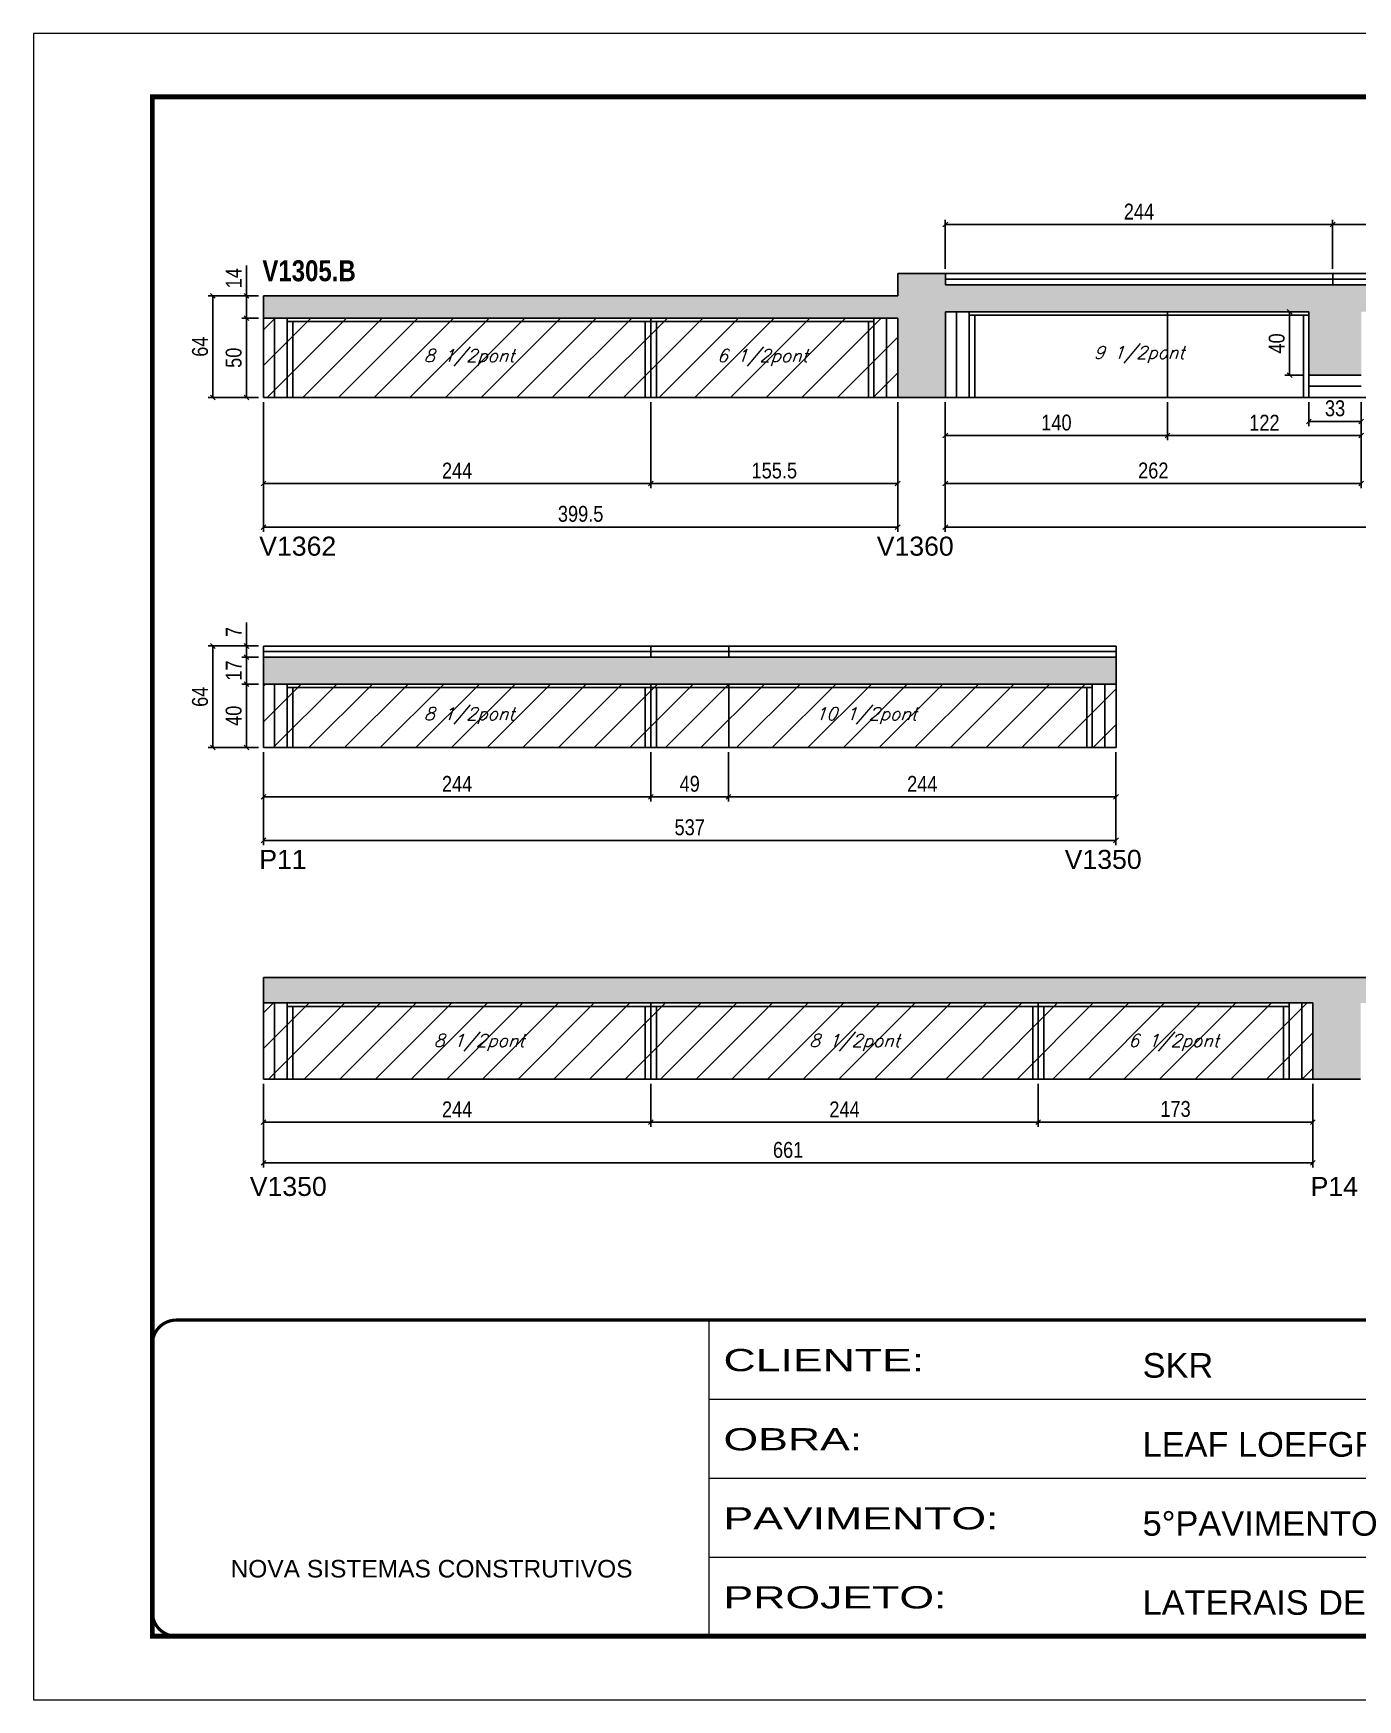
# Model space of a CAD drawing. Extents: x 3309 to 10384, y -2522 to 14608.
# Drawn here: x 3309 to 4144, y 10112 to 11162 of the extents above; entities that cross this region are included whole.
import ezdxf

# ---------------------------------------------------------------- set-up
doc = ezdxf.new("R2010")
doc.units = 0
doc.linetypes.add('CONTINUO', pattern=[0])
doc.linetypes.add('DASHED', pattern=[0.75, 0.5, -0.25])
for name, color, linetype in [('5', 5, 'Continuous'), ('COTA', 241, 'Continuous'), ('NOMENCLATURA', 7, 'Continuous'), ('Painéis', 200, 'Continuous'), ('SARR_2.2x7', 40, 'Continuous'), ('SARR_3.5x7', 81, 'Continuous'), ('texto', 7, 'Continuous')]:
    doc.layers.add(name, color=color, linetype=linetype)
for name, color, linetype, lineweight in [('Folhas', 255, 'Continuous', 9), ('Hachura', 251, 'Continuous', 9), ('SARRAFO DE PRESSAO', 251, 'DASHED', 9)]:
    doc.layers.add(name, color=color, linetype=linetype, lineweight=lineweight)
doc.styles.add('ARIAL', font='arial.ttf')
doc.styles.add('COTA TECNICA', font='techl___.ttf', dxfattribs={"height": 10})
doc.styles.add('Romans', font='romans.shx')
doc.styles.get("Standard").update_dxf_attribs({"font": 'arial.ttf'})
doc.styles.add('TECNICA', font='techb___.ttf', dxfattribs={"height": 10})
doc.styles.add('Tecnologia', font='')
doc.styles.get('Tecnologia').set_extended_font_data('Forgotten Futurist')
doc.dimstyles.new('PAINEL', dxfattribs={"dimtxt": 10, "dimasz": 3, "dimexe": 3, "dimexo": 3, "dimgap": 3, "dimtad": 1, "dimdec": 1, "dimzin": 12, "dimdsep": 46, "dimtxsty": 'COTA TECNICA', "dimblk1": 'OBLIQUE', "dimblk2": 'OBLIQUE', "dimsah": 1, "dimcen": 0.9, "dimclrd": 4, "dimclre": 4, "dimclrt": 240, "dimadec": 1, "dimazin": 3, "dimtfac": 1, "dimtdec": 1, "dimtmove": 0, "dimatfit": 3, "dimfxl": 1, "dimtolj": 1, "dimtzin": 12, "dimarcsym": 0})

# ---------------------------------------------------------------- blocks, each defined once
blk = doc.blocks.new('9999999999')
at = {"color": 30, "linetype": 'CONTINUO'}
for p, q in [((98564.6, 34230.2), (98564.6, 34429.4)), ((98564.6, 34379.6), (99584, 34379.6)), ((98564.6, 34329.8), (99488, 34329.8)), ((98564.6, 34280), (99488, 34280))]:
    blk.add_line(p, q, dxfattribs=at)
at = {"color": 30, "linetype": 'CONTINUO', "const_width": 2}
blk.add_lwpolyline([(99584, 34230.2), (99584, 34414.4, 0.414214), (99569, 34429.4), (98229, 34429.4, 0.414214), (98214, 34414.4), (98214, 34245.2, 0.414214), (98229, 34230.2), (99584, 34230.2)], format="xyb", dxfattribs=at)
at = {"layer": 'Folhas'}
blk.add_lwpolyline([(98139, 34190.2), (99624, 34190.2), (99624, 35240.2), (98139, 35240.2)], close=True, dxfattribs=at)
at = {"layer": 'Folhas', "color": 30, "const_width": 3}
blk.add_lwpolyline([(98214, 34230.2), (99584, 34230.2), (99584, 35200.2), (98214, 35200.2)], close=True, dxfattribs=at)
at = {"color": 7, "linetype": 'Continuous', "ltscale": 5, "style": 'ARIAL'}
for s, height, p in [('SKR', 15.48, (98837.7, 34393.1)), ('LEAF LOEFGREN', 15.483, (98837.7, 34343.3)), ('5°PAVIMENTO', 15.483, (98837.7, 34293.5)), ('NOVA SISTEMAS CONSTRUTIVOS', 11.059, (98263.2, 34267.2)), ('LATERAIS DE VIGAS', 15.483, (98837.7, 34243.7))]:
    blk.add_text(s, height=height, dxfattribs=at).set_placement(p)
at = {"layer": 'Folhas', "color": 7, "style": 'Tecnologia', "width": 1.5}
for s, p in [('CLIENTE:', (98573.7, 34397.2)), ('OBRA:', (98573.7, 34347.3)), ('PAVIMENTO:', (98573.7, 34297.5)), ('PROJETO:', (98573.7, 34247.7))]:
    blk.add_text(s, height=14, dxfattribs=at).set_placement(p)
blk = doc.blocks.new('_Oblique')
at = {"color": 0, "linetype": 'ByBlock', "lineweight": -2}
blk.add_line((-0.5, -0.5), (0.5, 0.5), dxfattribs=at)
blk = doc.blocks.new('*D278')
at = {"layer": 'COTA', "color": 4, "lineweight": -2, "transparency": 16777216}
for p, q in [((3454.3, 10929.7), (3454.3, 10848)), ((3853.8, 10929.7), (3853.8, 10848)), ((3454.3, 10851), (3853.8, 10851))]:
    blk.add_line(p, q, dxfattribs=at)
at = {"layer": 'Defpoints', "color": 0, "transparency": 16777216}
for p in [(3454.3, 10932.7), (3853.8, 10932.7), (3853.8, 10851)]:
    blk.add_point(p, dxfattribs=at)
at = {"layer": 'COTA', "color": 4, "lineweight": -2, "transparency": 16777216, "xscale": 3, "yscale": 3, "zscale": 3, "rotation": 180}
blk.add_blockref('_Oblique', (3454.3, 10851), dxfattribs=at)
at = {"layer": 'COTA', "color": 4, "lineweight": -2, "transparency": 16777216, "xscale": 3, "yscale": 3, "zscale": 3}
blk.add_blockref('_Oblique', (3853.8, 10851), dxfattribs=at)
at = {"layer": 'COTA', "color": 240, "transparency": 16777216, "insert": (3654.1, 10859.3), "char_height": 10, "attachment_point": 5, "style": 'COTA TECNICA'}
blk.add_mtext('\\A1;399.5', dxfattribs=at)
blk = doc.blocks.new('*D279')
at = {"layer": 'COTA', "color": 4, "lineweight": -2, "transparency": 16777216}
for p, q in [((3454.3, 10929.7), (3454.3, 10875.5)), ((3698.3, 10929.7), (3698.3, 10875.5)), ((3454.3, 10878.5), (3698.3, 10878.5))]:
    blk.add_line(p, q, dxfattribs=at)
at = {"layer": 'Defpoints', "color": 0, "transparency": 16777216}
for p in [(3454.3, 10932.7), (3698.3, 10932.7), (3698.3, 10878.5)]:
    blk.add_point(p, dxfattribs=at)
at = {"layer": 'COTA', "color": 4, "lineweight": -2, "transparency": 16777216, "xscale": 3, "yscale": 3, "zscale": 3, "rotation": 180}
blk.add_blockref('_Oblique', (3454.3, 10878.5), dxfattribs=at)
at = {"layer": 'COTA', "color": 4, "lineweight": -2, "transparency": 16777216, "xscale": 3, "yscale": 3, "zscale": 3}
blk.add_blockref('_Oblique', (3698.3, 10878.5), dxfattribs=at)
at = {"layer": 'COTA', "color": 240, "transparency": 16777216, "insert": (3576.3, 10886.6), "char_height": 10, "attachment_point": 5, "style": 'COTA TECNICA'}
blk.add_mtext('\\A1;244', dxfattribs=at)
blk = doc.blocks.new('*D280')
at = {"layer": 'COTA', "color": 4, "lineweight": -2, "transparency": 16777216}
for p, q in [((3698.3, 10929.7), (3698.3, 10875.5)), ((3853.8, 10929.7), (3853.8, 10875.5)), ((3698.3, 10878.5), (3853.8, 10878.5))]:
    blk.add_line(p, q, dxfattribs=at)
at = {"layer": 'Defpoints', "color": 0, "transparency": 16777216}
for p in [(3698.3, 10932.7), (3853.8, 10932.7), (3853.8, 10878.5)]:
    blk.add_point(p, dxfattribs=at)
at = {"layer": 'COTA', "color": 4, "lineweight": -2, "transparency": 16777216, "xscale": 3, "yscale": 3, "zscale": 3, "rotation": 180}
blk.add_blockref('_Oblique', (3698.3, 10878.5), dxfattribs=at)
at = {"layer": 'COTA', "color": 4, "lineweight": -2, "transparency": 16777216, "xscale": 3, "yscale": 3, "zscale": 3}
blk.add_blockref('_Oblique', (3853.8, 10878.5), dxfattribs=at)
at = {"layer": 'COTA', "color": 240, "transparency": 16777216, "insert": (3776.1, 10886.6), "char_height": 10, "attachment_point": 5, "style": 'COTA TECNICA'}
blk.add_mtext('\\A1;155.5', dxfattribs=at)
blk = doc.blocks.new('*D281')
at = {"layer": 'COTA', "color": 4, "lineweight": -2, "transparency": 16777216}
for p, q in [((3443.7, 10996.7), (3443.7, 11015.9)), ((3451.3, 10996.7), (3440.7, 10996.7)), ((3443.7, 10982.7), (3443.7, 10996.7)), ((3451.3, 10982.7), (3440.7, 10982.7))]:
    blk.add_line(p, q, dxfattribs=at)
at = {"layer": 'Defpoints', "color": 0, "transparency": 16777216}
for p in [(3443.7, 10996.7), (3454.3, 10996.7), (3454.3, 10982.7)]:
    blk.add_point(p, dxfattribs=at)
at = {"layer": 'COTA', "color": 4, "lineweight": -2, "transparency": 16777216, "xscale": 3, "yscale": 3, "zscale": 3}
for p, rotation in [((3443.7, 10996.7), 90), ((3443.7, 10982.7), 270)]:
    blk.add_blockref('_Oblique', p, dxfattribs=dict(at, rotation=rotation))
at = {"layer": 'COTA', "color": 240, "transparency": 16777216, "insert": (3435.6, 11007.8), "char_height": 10, "attachment_point": 5, "rotation": 90, "style": 'COTA TECNICA'}
blk.add_mtext('\\A1;14', dxfattribs=at)
blk = doc.blocks.new('*D282')
at = {"layer": 'COTA', "color": 4, "lineweight": -2, "transparency": 16777216}
for p, q in [((3451.3, 10982.7), (3440.7, 10982.7)), ((3443.7, 10982.7), (3443.7, 10932.7)), ((3451.3, 10932.7), (3440.7, 10932.7))]:
    blk.add_line(p, q, dxfattribs=at)
at = {"layer": 'Defpoints', "color": 0, "transparency": 16777216}
for p in [(3454.3, 10982.7), (3443.7, 10932.7), (3454.3, 10932.7)]:
    blk.add_point(p, dxfattribs=at)
at = {"layer": 'COTA', "color": 4, "lineweight": -2, "transparency": 16777216, "xscale": 3, "yscale": 3, "zscale": 3}
for p, rotation in [((3443.7, 10982.7), 90), ((3443.7, 10932.7), 270)]:
    blk.add_blockref('_Oblique', p, dxfattribs=dict(at, rotation=rotation))
at = {"layer": 'COTA', "color": 240, "transparency": 16777216, "insert": (3435.6, 10957.7), "char_height": 10, "attachment_point": 5, "rotation": 90, "style": 'COTA TECNICA'}
blk.add_mtext('\\A1;50', dxfattribs=at)
blk = doc.blocks.new('*D283')
at = {"layer": 'COTA', "color": 4, "lineweight": -2, "transparency": 16777216}
for p, q in [((3451.3, 10996.7), (3419.5, 10996.7)), ((3422.5, 10932.7), (3422.5, 10996.7)), ((3451.3, 10932.7), (3419.5, 10932.7))]:
    blk.add_line(p, q, dxfattribs=at)
at = {"layer": 'Defpoints', "color": 0, "transparency": 16777216}
for p in [(3422.5, 10996.7), (3454.3, 10996.7), (3454.3, 10932.7)]:
    blk.add_point(p, dxfattribs=at)
at = {"layer": 'COTA', "color": 4, "lineweight": -2, "transparency": 16777216, "xscale": 3, "yscale": 3, "zscale": 3}
for p, rotation in [((3422.5, 10996.7), 90), ((3422.5, 10932.7), 270)]:
    blk.add_blockref('_Oblique', p, dxfattribs=dict(at, rotation=rotation))
at = {"layer": 'COTA', "color": 240, "transparency": 16777216, "insert": (3414.4, 10964.7), "char_height": 10, "attachment_point": 5, "rotation": 90, "style": 'COTA TECNICA'}
blk.add_mtext('\\A1;64', dxfattribs=at)
blk = doc.blocks.new('*D284')
at = {"layer": 'COTA', "color": 4, "lineweight": -2, "transparency": 16777216}
for p, q in [((3883.8, 10929.7), (3883.8, 10848)), ((4629.8, 10929.7), (4629.8, 10848)), ((3883.8, 10851), (4629.8, 10851))]:
    blk.add_line(p, q, dxfattribs=at)
at = {"layer": 'Defpoints', "color": 0, "transparency": 16777216}
for p in [(3883.8, 10932.7), (4629.8, 10932.7), (4629.8, 10851)]:
    blk.add_point(p, dxfattribs=at)
at = {"layer": 'COTA', "color": 4, "lineweight": -2, "transparency": 16777216, "xscale": 3, "yscale": 3, "zscale": 3, "rotation": 180}
blk.add_blockref('_Oblique', (3883.8, 10851), dxfattribs=at)
at = {"layer": 'COTA', "color": 4, "lineweight": -2, "transparency": 16777216, "xscale": 3, "yscale": 3, "zscale": 3}
blk.add_blockref('_Oblique', (4629.8, 10851), dxfattribs=at)
at = {"layer": 'COTA', "color": 240, "transparency": 16777216, "insert": (4256.8, 10859.1), "char_height": 10, "attachment_point": 5, "style": 'COTA TECNICA'}
blk.add_mtext('\\A1;746', dxfattribs=at)
blk = doc.blocks.new('*D285')
at = {"layer": 'COTA', "color": 4, "lineweight": -2, "transparency": 16777216}
for p, q in [((4109.8, 10986.7), (4097.7, 10986.7)), ((4100.7, 10986.7), (4100.7, 10946.7)), ((4109.8, 10946.7), (4097.7, 10946.7))]:
    blk.add_line(p, q, dxfattribs=at)
at = {"layer": 'Defpoints', "color": 0, "transparency": 16777216}
for p in [(4112.8, 10986.7), (4100.7, 10946.7), (4112.8, 10946.7)]:
    blk.add_point(p, dxfattribs=at)
at = {"layer": 'COTA', "color": 4, "lineweight": -2, "transparency": 16777216, "xscale": 3, "yscale": 3, "zscale": 3}
for p, rotation in [((4100.7, 10986.7), 90), ((4100.7, 10946.7), 270)]:
    blk.add_blockref('_Oblique', p, dxfattribs=dict(at, rotation=rotation))
at = {"layer": 'COTA', "color": 240, "transparency": 16777216, "insert": (4092.6, 10966.7), "char_height": 10, "attachment_point": 5, "rotation": 90, "style": 'COTA TECNICA'}
blk.add_mtext('\\A1;40', dxfattribs=at)
blk = doc.blocks.new('*D286')
at = {"layer": 'COTA', "color": 4, "lineweight": -2, "transparency": 16777216}
for p, q in [((3883.8, 10929.7), (3883.8, 10875.5)), ((4145.8, 10929.7), (4145.8, 10875.5)), ((3883.8, 10878.5), (4145.8, 10878.5))]:
    blk.add_line(p, q, dxfattribs=at)
at = {"layer": 'Defpoints', "color": 0, "transparency": 16777216}
for p in [(3883.8, 10932.7), (4145.8, 10932.7), (4145.8, 10878.5)]:
    blk.add_point(p, dxfattribs=at)
at = {"layer": 'COTA', "color": 4, "lineweight": -2, "transparency": 16777216, "xscale": 3, "yscale": 3, "zscale": 3, "rotation": 180}
blk.add_blockref('_Oblique', (3883.8, 10878.5), dxfattribs=at)
at = {"layer": 'COTA', "color": 4, "lineweight": -2, "transparency": 16777216, "xscale": 3, "yscale": 3, "zscale": 3}
blk.add_blockref('_Oblique', (4145.8, 10878.5), dxfattribs=at)
at = {"layer": 'COTA', "color": 240, "transparency": 16777216, "insert": (4014.8, 10886.6), "char_height": 10, "attachment_point": 5, "style": 'COTA TECNICA'}
blk.add_mtext('\\A1;262', dxfattribs=at)
blk = doc.blocks.new('*D287')
at = {"layer": 'COTA', "color": 4, "lineweight": -2, "transparency": 16777216}
for p, q in [((3883.8, 10929.7), (3883.8, 10905.7)), ((4023.8, 10929.7), (4023.8, 10905.7)), ((3883.8, 10908.7), (4023.8, 10908.7))]:
    blk.add_line(p, q, dxfattribs=at)
at = {"layer": 'Defpoints', "color": 0, "transparency": 16777216}
for p in [(3883.8, 10932.7), (4023.8, 10932.7), (4023.8, 10908.7)]:
    blk.add_point(p, dxfattribs=at)
at = {"layer": 'COTA', "color": 4, "lineweight": -2, "transparency": 16777216, "xscale": 3, "yscale": 3, "zscale": 3, "rotation": 180}
blk.add_blockref('_Oblique', (3883.8, 10908.7), dxfattribs=at)
at = {"layer": 'COTA', "color": 4, "lineweight": -2, "transparency": 16777216, "xscale": 3, "yscale": 3, "zscale": 3}
blk.add_blockref('_Oblique', (4023.8, 10908.7), dxfattribs=at)
at = {"layer": 'COTA', "color": 240, "transparency": 16777216, "insert": (3953.8, 10916.8), "char_height": 10, "attachment_point": 5, "style": 'COTA TECNICA'}
blk.add_mtext('\\A1;140', dxfattribs=at)
blk = doc.blocks.new('*D288')
at = {"layer": 'COTA', "color": 4, "lineweight": -2, "transparency": 16777216}
for p, q in [((4023.8, 10929.7), (4023.8, 10905.7)), ((4145.8, 10929.7), (4145.8, 10905.7)), ((4023.8, 10908.7), (4145.8, 10908.7))]:
    blk.add_line(p, q, dxfattribs=at)
at = {"layer": 'Defpoints', "color": 0, "transparency": 16777216}
for p in [(4023.8, 10932.7), (4145.8, 10932.7), (4145.8, 10908.7)]:
    blk.add_point(p, dxfattribs=at)
at = {"layer": 'COTA', "color": 4, "lineweight": -2, "transparency": 16777216, "xscale": 3, "yscale": 3, "zscale": 3, "rotation": 180}
blk.add_blockref('_Oblique', (4023.8, 10908.7), dxfattribs=at)
at = {"layer": 'COTA', "color": 4, "lineweight": -2, "transparency": 16777216, "xscale": 3, "yscale": 3, "zscale": 3}
blk.add_blockref('_Oblique', (4145.8, 10908.7), dxfattribs=at)
at = {"layer": 'COTA', "color": 240, "transparency": 16777216, "insert": (4084.8, 10916.8), "char_height": 10, "attachment_point": 5, "style": 'COTA TECNICA'}
blk.add_mtext('\\A1;122', dxfattribs=at)
blk = doc.blocks.new('*D291')
at = {"layer": 'COTA', "color": 4, "lineweight": -2, "transparency": 16777216}
for p, q in [((4112.8, 10929.7), (4112.8, 10914.6)), ((4145.8, 10929.7), (4145.8, 10914.6)), ((4112.8, 10917.6), (4145.8, 10917.6))]:
    blk.add_line(p, q, dxfattribs=at)
at = {"layer": 'Defpoints', "color": 0, "transparency": 16777216}
for p in [(4112.8, 10932.7), (4145.8, 10932.7), (4145.8, 10917.6)]:
    blk.add_point(p, dxfattribs=at)
at = {"layer": 'COTA', "color": 4, "lineweight": -2, "transparency": 16777216, "xscale": 3, "yscale": 3, "zscale": 3, "rotation": 180}
blk.add_blockref('_Oblique', (4112.8, 10917.6), dxfattribs=at)
at = {"layer": 'COTA', "color": 4, "lineweight": -2, "transparency": 16777216, "xscale": 3, "yscale": 3, "zscale": 3}
blk.add_blockref('_Oblique', (4145.8, 10917.6), dxfattribs=at)
at = {"layer": 'COTA', "color": 240, "transparency": 16777216, "insert": (4129.3, 10925.8), "char_height": 10, "attachment_point": 5, "style": 'COTA TECNICA'}
blk.add_mtext('\\A1;33', dxfattribs=at)
blk = doc.blocks.new('*D296')
at = {"layer": 'COTA', "color": 4, "lineweight": -2, "transparency": 16777216}
for p, q in [((3883.8, 11013.7), (3883.8, 11044.7)), ((3883.8, 11041.7), (4127.8, 11041.7)), ((4127.8, 11013.7), (4127.8, 11044.7))]:
    blk.add_line(p, q, dxfattribs=at)
at = {"layer": 'Defpoints', "color": 0, "transparency": 16777216}
for p in [(4127.8, 11041.7), (3883.8, 11010.7), (4127.8, 11010.7)]:
    blk.add_point(p, dxfattribs=at)
at = {"layer": 'COTA', "color": 4, "lineweight": -2, "transparency": 16777216, "xscale": 3, "yscale": 3, "zscale": 3, "rotation": 180}
blk.add_blockref('_Oblique', (3883.8, 11041.7), dxfattribs=at)
at = {"layer": 'COTA', "color": 4, "lineweight": -2, "transparency": 16777216, "xscale": 3, "yscale": 3, "zscale": 3}
blk.add_blockref('_Oblique', (4127.8, 11041.7), dxfattribs=at)
at = {"layer": 'COTA', "color": 240, "transparency": 16777216, "insert": (4005.8, 11049.8), "char_height": 10, "attachment_point": 5, "style": 'COTA TECNICA'}
blk.add_mtext('\\A1;244', dxfattribs=at)
blk = doc.blocks.new('*D297')
at = {"layer": 'COTA', "color": 4, "lineweight": -2, "transparency": 16777216}
for p, q in [((4127.8, 11013.7), (4127.8, 11044.7)), ((4127.8, 11041.7), (4371.8, 11041.7)), ((4371.8, 11013.7), (4371.8, 11044.7))]:
    blk.add_line(p, q, dxfattribs=at)
at = {"layer": 'Defpoints', "color": 0, "transparency": 16777216}
for p in [(4371.8, 11041.7), (4127.8, 11010.7), (4371.8, 11010.7)]:
    blk.add_point(p, dxfattribs=at)
at = {"layer": 'COTA', "color": 4, "lineweight": -2, "transparency": 16777216, "xscale": 3, "yscale": 3, "zscale": 3, "rotation": 180}
blk.add_blockref('_Oblique', (4127.8, 11041.7), dxfattribs=at)
at = {"layer": 'COTA', "color": 4, "lineweight": -2, "transparency": 16777216, "xscale": 3, "yscale": 3, "zscale": 3}
blk.add_blockref('_Oblique', (4371.8, 11041.7), dxfattribs=at)
at = {"layer": 'COTA', "color": 240, "transparency": 16777216, "insert": (4249.8, 11049.8), "char_height": 10, "attachment_point": 5, "style": 'COTA TECNICA'}
blk.add_mtext('\\A1;244', dxfattribs=at)
blk = doc.blocks.new('*D301')
at = {"layer": 'COTA', "color": 4, "lineweight": -2, "transparency": 16777216}
for p, q in [((3454.3, 10709.1), (3454.3, 10650.6)), ((3991.3, 10709.1), (3991.3, 10650.6)), ((3454.3, 10653.6), (3991.3, 10653.6))]:
    blk.add_line(p, q, dxfattribs=at)
at = {"layer": 'Defpoints', "color": 0, "transparency": 16777216}
for p in [(3454.3, 10712.1), (3991.3, 10712.1), (3991.3, 10653.6)]:
    blk.add_point(p, dxfattribs=at)
at = {"layer": 'COTA', "color": 4, "lineweight": -2, "transparency": 16777216, "xscale": 3, "yscale": 3, "zscale": 3, "rotation": 180}
blk.add_blockref('_Oblique', (3454.3, 10653.6), dxfattribs=at)
at = {"layer": 'COTA', "color": 4, "lineweight": -2, "transparency": 16777216, "xscale": 3, "yscale": 3, "zscale": 3}
blk.add_blockref('_Oblique', (3991.3, 10653.6), dxfattribs=at)
at = {"layer": 'COTA', "color": 240, "transparency": 16777216, "insert": (3722.8, 10661.8), "char_height": 10, "attachment_point": 5, "style": 'COTA TECNICA'}
blk.add_mtext('\\A1;537', dxfattribs=at)
blk = doc.blocks.new('*D302')
at = {"layer": 'COTA', "color": 4, "lineweight": -2, "transparency": 16777216}
for p, q in [((3454.3, 10709.1), (3454.3, 10678.1)), ((3698.3, 10709.1), (3698.3, 10678.1)), ((3454.3, 10681.1), (3698.3, 10681.1))]:
    blk.add_line(p, q, dxfattribs=at)
at = {"layer": 'Defpoints', "color": 0, "transparency": 16777216}
for p in [(3454.3, 10712.1), (3698.3, 10712.1), (3698.3, 10681.1)]:
    blk.add_point(p, dxfattribs=at)
at = {"layer": 'COTA', "color": 4, "lineweight": -2, "transparency": 16777216, "xscale": 3, "yscale": 3, "zscale": 3, "rotation": 180}
blk.add_blockref('_Oblique', (3454.3, 10681.1), dxfattribs=at)
at = {"layer": 'COTA', "color": 4, "lineweight": -2, "transparency": 16777216, "xscale": 3, "yscale": 3, "zscale": 3}
blk.add_blockref('_Oblique', (3698.3, 10681.1), dxfattribs=at)
at = {"layer": 'COTA', "color": 240, "transparency": 16777216, "insert": (3576.3, 10689.2), "char_height": 10, "attachment_point": 5, "style": 'COTA TECNICA'}
blk.add_mtext('\\A1;244', dxfattribs=at)
blk = doc.blocks.new('*D303')
at = {"layer": 'COTA', "color": 4, "lineweight": -2, "transparency": 16777216}
for p, q in [((3698.3, 10709.1), (3698.3, 10678.1)), ((3747.3, 10709.1), (3747.3, 10678.1)), ((3698.3, 10681.1), (3747.3, 10681.1))]:
    blk.add_line(p, q, dxfattribs=at)
at = {"layer": 'Defpoints', "color": 0, "transparency": 16777216}
for p in [(3698.3, 10712.1), (3747.3, 10712.1), (3747.3, 10681.1)]:
    blk.add_point(p, dxfattribs=at)
at = {"layer": 'COTA', "color": 4, "lineweight": -2, "transparency": 16777216, "xscale": 3, "yscale": 3, "zscale": 3, "rotation": 180}
blk.add_blockref('_Oblique', (3698.3, 10681.1), dxfattribs=at)
at = {"layer": 'COTA', "color": 4, "lineweight": -2, "transparency": 16777216, "xscale": 3, "yscale": 3, "zscale": 3}
blk.add_blockref('_Oblique', (3747.3, 10681.1), dxfattribs=at)
at = {"layer": 'COTA', "color": 240, "transparency": 16777216, "insert": (3722.8, 10689.2), "char_height": 10, "attachment_point": 5, "style": 'COTA TECNICA'}
blk.add_mtext('\\A1;49', dxfattribs=at)
blk = doc.blocks.new('*D304')
at = {"layer": 'COTA', "color": 4, "lineweight": -2, "transparency": 16777216}
for p, q in [((3451.3, 10769.1), (3440.7, 10769.1)), ((3443.7, 10752.1), (3443.7, 10769.1)), ((3451.3, 10752.1), (3440.7, 10752.1))]:
    blk.add_line(p, q, dxfattribs=at)
at = {"layer": 'Defpoints', "color": 0, "transparency": 16777216}
for p in [(3443.7, 10769.1), (3454.3, 10769.1), (3454.3, 10752.1)]:
    blk.add_point(p, dxfattribs=at)
at = {"layer": 'COTA', "color": 4, "lineweight": -2, "transparency": 16777216, "xscale": 3, "yscale": 3, "zscale": 3}
for p, rotation in [((3443.7, 10769.1), 90), ((3443.7, 10752.1), 270)]:
    blk.add_blockref('_Oblique', p, dxfattribs=dict(at, rotation=rotation))
at = {"layer": 'COTA', "color": 240, "transparency": 16777216, "insert": (3435.6, 10760.6), "char_height": 10, "attachment_point": 5, "rotation": 90, "style": 'COTA TECNICA'}
blk.add_mtext('\\A1;17', dxfattribs=at)
blk = doc.blocks.new('*D305')
at = {"layer": 'COTA', "color": 4, "lineweight": -2, "transparency": 16777216}
for p, q in [((3451.3, 10752.1), (3440.7, 10752.1)), ((3443.7, 10752.1), (3443.7, 10712.1)), ((3451.3, 10712.1), (3440.7, 10712.1))]:
    blk.add_line(p, q, dxfattribs=at)
at = {"layer": 'Defpoints', "color": 0, "transparency": 16777216}
for p in [(3454.3, 10752.1), (3443.7, 10712.1), (3454.3, 10712.1)]:
    blk.add_point(p, dxfattribs=at)
at = {"layer": 'COTA', "color": 4, "lineweight": -2, "transparency": 16777216, "xscale": 3, "yscale": 3, "zscale": 3}
for p, rotation in [((3443.7, 10752.1), 90), ((3443.7, 10712.1), 270)]:
    blk.add_blockref('_Oblique', p, dxfattribs=dict(at, rotation=rotation))
at = {"layer": 'COTA', "color": 240, "transparency": 16777216, "insert": (3435.6, 10732.1), "char_height": 10, "attachment_point": 5, "rotation": 90, "style": 'COTA TECNICA'}
blk.add_mtext('\\A1;40', dxfattribs=at)
blk = doc.blocks.new('*D306')
at = {"layer": 'COTA', "color": 4, "lineweight": -2, "transparency": 16777216}
for p, q in [((3451.3, 10776.1), (3419.5, 10776.1)), ((3422.5, 10712.1), (3422.5, 10776.1)), ((3451.3, 10712.1), (3419.5, 10712.1))]:
    blk.add_line(p, q, dxfattribs=at)
at = {"layer": 'Defpoints', "color": 0, "transparency": 16777216}
for p in [(3422.5, 10776.1), (3454.3, 10776.1), (3454.3, 10712.1)]:
    blk.add_point(p, dxfattribs=at)
at = {"layer": 'COTA', "color": 4, "lineweight": -2, "transparency": 16777216, "xscale": 3, "yscale": 3, "zscale": 3}
for p, rotation in [((3422.5, 10776.1), 90), ((3422.5, 10712.1), 270)]:
    blk.add_blockref('_Oblique', p, dxfattribs=dict(at, rotation=rotation))
at = {"layer": 'COTA', "color": 240, "transparency": 16777216, "insert": (3414.4, 10744.1), "char_height": 10, "attachment_point": 5, "rotation": 90, "style": 'COTA TECNICA'}
blk.add_mtext('\\A1;64', dxfattribs=at)
blk = doc.blocks.new('*D307')
at = {"layer": 'COTA', "color": 4, "lineweight": -2, "transparency": 16777216}
for p, q in [((3443.7, 10776.1), (3443.7, 10790.8)), ((3451.3, 10776.1), (3440.7, 10776.1)), ((3443.7, 10769.1), (3443.7, 10776.1)), ((3451.3, 10769.1), (3440.7, 10769.1))]:
    blk.add_line(p, q, dxfattribs=at)
at = {"layer": 'Defpoints', "color": 0, "transparency": 16777216}
for p in [(3443.7, 10776.1), (3454.3, 10776.1), (3454.3, 10769.1)]:
    blk.add_point(p, dxfattribs=at)
at = {"layer": 'COTA', "color": 4, "lineweight": -2, "transparency": 16777216, "xscale": 3, "yscale": 3, "zscale": 3}
for p, rotation in [((3443.7, 10776.1), 90), ((3443.7, 10769.1), 270)]:
    blk.add_blockref('_Oblique', p, dxfattribs=dict(at, rotation=rotation))
at = {"layer": 'COTA', "color": 240, "transparency": 16777216, "insert": (3435.6, 10784.9), "char_height": 10, "attachment_point": 5, "rotation": 90, "style": 'COTA TECNICA'}
blk.add_mtext('\\A1;7', dxfattribs=at)
blk = doc.blocks.new('*D308')
at = {"layer": 'COTA', "color": 4, "lineweight": -2, "transparency": 16777216}
for p, q in [((3747.3, 10709.1), (3747.3, 10678.1)), ((3991.3, 10709.1), (3991.3, 10678.1)), ((3747.3, 10681.1), (3991.3, 10681.1))]:
    blk.add_line(p, q, dxfattribs=at)
at = {"layer": 'Defpoints', "color": 0, "transparency": 16777216}
for p in [(3747.3, 10712.1), (3991.3, 10712.1), (3991.3, 10681.1)]:
    blk.add_point(p, dxfattribs=at)
at = {"layer": 'COTA', "color": 4, "lineweight": -2, "transparency": 16777216, "xscale": 3, "yscale": 3, "zscale": 3, "rotation": 180}
blk.add_blockref('_Oblique', (3747.3, 10681.1), dxfattribs=at)
at = {"layer": 'COTA', "color": 4, "lineweight": -2, "transparency": 16777216, "xscale": 3, "yscale": 3, "zscale": 3}
blk.add_blockref('_Oblique', (3991.3, 10681.1), dxfattribs=at)
at = {"layer": 'COTA', "color": 240, "transparency": 16777216, "insert": (3869.3, 10689.2), "char_height": 10, "attachment_point": 5, "style": 'COTA TECNICA'}
blk.add_mtext('\\A1;244', dxfattribs=at)
blk = doc.blocks.new('*D312')
at = {"layer": 'COTA', "color": 4, "linetype": 'ByBlock', "lineweight": -2, "transparency": 16777216}
for p, q in [((3454.3, 10500.2), (3454.3, 10473.1)), ((3698.3, 10500.2), (3698.3, 10473.1)), ((3698.3, 10476.1), (3454.3, 10476.1))]:
    blk.add_line(p, q, dxfattribs=at)
at = {"layer": 'Defpoints', "color": 0, "linetype": 'ByBlock', "transparency": 16777216}
for p in [(3454.3, 10503.2), (3698.3, 10503.2), (3454.3, 10476.1)]:
    blk.add_point(p, dxfattribs=at)
at = {"layer": 'COTA', "color": 4, "linetype": 'ByBlock', "lineweight": -2, "transparency": 16777216, "xscale": 3, "yscale": 3, "zscale": 3, "rotation": 180}
blk.add_blockref('_Oblique', (3454.3, 10476.1), dxfattribs=at)
at = {"layer": 'COTA', "color": 4, "linetype": 'ByBlock', "lineweight": -2, "transparency": 16777216, "xscale": 3, "yscale": 3, "zscale": 3}
blk.add_blockref('_Oblique', (3698.3, 10476.1), dxfattribs=at)
at = {"layer": 'COTA', "color": 240, "linetype": 'ByBlock', "transparency": 16777216, "insert": (3576.3, 10484.1), "char_height": 10, "attachment_point": 5, "style": 'COTA TECNICA'}
blk.add_mtext('\\A1;244', dxfattribs=at)
blk = doc.blocks.new('*D313')
at = {"layer": 'COTA', "color": 4, "lineweight": -2, "transparency": 16777216}
for p, q in [((3698.3, 10500.2), (3698.3, 10473.1)), ((3942.3, 10500.2), (3942.3, 10473.1)), ((3698.3, 10476.1), (3942.3, 10476.1))]:
    blk.add_line(p, q, dxfattribs=at)
at = {"layer": 'Defpoints', "color": 0, "transparency": 16777216}
for p in [(3698.3, 10503.2, 0), (3942.3, 10503.2, 0), (3942.3, 10476.1)]:
    blk.add_point(p, dxfattribs=at)
at = {"layer": 'COTA', "color": 4, "lineweight": -2, "transparency": 16777216, "xscale": 3, "yscale": 3, "zscale": 3, "rotation": 180}
blk.add_blockref('_Oblique', (3698.3, 10476.1), dxfattribs=at)
at = {"layer": 'COTA', "color": 4, "lineweight": -2, "transparency": 16777216, "xscale": 3, "yscale": 3, "zscale": 3}
blk.add_blockref('_Oblique', (3942.3, 10476.1), dxfattribs=at)
at = {"layer": 'COTA', "color": 240, "transparency": 16777216, "insert": (3820.3, 10484.1), "char_height": 10, "attachment_point": 5, "style": 'COTA TECNICA'}
blk.add_mtext('\\A1;244', dxfattribs=at)
blk = doc.blocks.new('*D314')
at = {"layer": 'COTA', "color": 4, "lineweight": -2, "transparency": 16777216}
for p, q in [((3942.3, 10500.2), (3942.3, 10473.1)), ((4115.3, 10500.2), (4115.3, 10473.1)), ((3942.3, 10476.1), (4115.3, 10476.1))]:
    blk.add_line(p, q, dxfattribs=at)
at = {"layer": 'Defpoints', "color": 0, "transparency": 16777216}
for p in [(3942.3, 10503.2, 0), (4115.3, 10503.2, 0), (4115.3, 10476.1)]:
    blk.add_point(p, dxfattribs=at)
at = {"layer": 'COTA', "color": 4, "lineweight": -2, "transparency": 16777216, "xscale": 3, "yscale": 3, "zscale": 3, "rotation": 180}
blk.add_blockref('_Oblique', (3942.3, 10476.1), dxfattribs=at)
at = {"layer": 'COTA', "color": 4, "lineweight": -2, "transparency": 16777216, "xscale": 3, "yscale": 3, "zscale": 3}
blk.add_blockref('_Oblique', (4115.3, 10476.1), dxfattribs=at)
at = {"layer": 'COTA', "color": 240, "transparency": 16777216, "insert": (4028.8, 10484.3), "char_height": 10, "attachment_point": 5, "style": 'COTA TECNICA'}
blk.add_mtext('\\A1;173', dxfattribs=at)
blk = doc.blocks.new('*D318')
at = {"layer": 'COTA', "color": 4, "lineweight": -2, "transparency": 16777216}
for p, q in [((3454.3, 10500.2), (3454.3, 10447.4)), ((4115.3, 10500.2), (4115.3, 10447.4)), ((4115.3, 10450.4), (3454.3, 10450.4))]:
    blk.add_line(p, q, dxfattribs=at)
at = {"layer": 'Defpoints', "color": 0, "transparency": 16777216}
for p in [(3454.3, 10503.2, 0), (4115.3, 10503.2, 0), (3454.3, 10450.4)]:
    blk.add_point(p, dxfattribs=at)
at = {"layer": 'COTA', "color": 4, "lineweight": -2, "transparency": 16777216, "xscale": 3, "yscale": 3, "zscale": 3, "rotation": 180}
blk.add_blockref('_Oblique', (3454.3, 10450.4), dxfattribs=at)
at = {"layer": 'COTA', "color": 4, "lineweight": -2, "transparency": 16777216, "xscale": 3, "yscale": 3, "zscale": 3}
blk.add_blockref('_Oblique', (4115.3, 10450.4), dxfattribs=at)
at = {"layer": 'COTA', "color": 240, "transparency": 16777216, "insert": (3784.8, 10458.5), "char_height": 10, "attachment_point": 5, "style": 'COTA TECNICA'}
blk.add_mtext('\\A1;661', dxfattribs=at)

msp = doc.modelspace()

# ---------------------------------------------------------------- hatches: boundary and pattern name
at = {"layer": 'COTA'}
h = msp.add_hatch(dxfattribs=at)
h.set_pattern_fill('AR-CONC', color=256, scale=0.03)
h.paths.add_polyline_path([(3853.85, 10932.73), (3883.85, 10932.73), (3883.85, 10986.73), (4112.85, 10986.73), (4112.85, 10946.73), (4145.85, 10946.73), (4145.85, 10986.73), (4629.85, 10986.73), (4629.85, 11003.73), (3883.85, 11003.73), (3883.85, 11010.73), (3853.85, 11010.73), (3853.85, 10996.73), (3454.35, 10996.73), (3454.35, 10982.73), (3853.85, 10982.73)])
h = msp.add_hatch(dxfattribs=at)
h.set_pattern_fill('AR-CONC', color=256, scale=0.03)
h.paths.add_polyline_path([(3991.35, 10769.07), (3454.35, 10769.07), (3454.35, 10752.07), (3991.35, 10752.07)])
h = msp.add_hatch(dxfattribs=at)
h.set_pattern_fill('AR-CONC', color=256, scale=0.03)
h.set_pattern_definition([(50, (-3194.4525, -1305.7956), (5.46554, -0.4781726), [0.5715, -6.2865]), (355, (-3194.4525, -1305.7956), (-1.0573026, 5.7317054), [0.4572, -5.0292175]), (100.451445, (-3193.997, -1305.8354), (4.4082374, 5.2535326), [0.4857003, -5.3427073]), (46.1842, (-3194.4525, -1304.2716), (8.1323712, -1.2612698), [0.85725, -9.42975]), (96.63556, (-3193.775, -1304.377), (7.122124, 7.4227837), [0.7285507, -8.0140682]), (351.18415, (-3194.4525, -1304.2716), (7.122124, 7.4227837), [0.685799, -7.543792]), (21, (-3193.6905, -1304.6526), (4.5484317, -3.067956), [0.5715, -6.2865]), (326, (-3193.6905, -1304.6526), (1.8540609, 5.525639), [0.4572, -5.0292]), (71.451445, (-3193.3115, -1304.908), (6.4024926, 2.457683), [0.4857003, -5.3426981]), (37.5, (-3194.4525, -1305.7956), (0.0926581, 2.53665117), [0, -4.96824, 0, -5.1054, 0, -5.04825]), (7.5, (-3194.4525, -1305.7956), (2.0045899, 3.00541724), [0, -2.91084, 0, -4.85394, 0, -1.92405]), (327.5, (-3196.1518, -1305.7956), (4.06771786, -0.17186232), [0, -1.905, 0, -5.9436, 0, -7.8867]), (317.5, (-3196.9138, -1305.7956), (4.4438754, 0.7627947), [0, -2.4765, 0, -3.94716, 0, -5.6007])])
h.paths.add_polyline_path([(4115.35, 10503.18), (4145.35, 10503.18), (4145.35, 10551.18), (4537.35, 10551.18), (4537.35, 10567.18), (3454.35, 10567.18), (3454.35, 10551.18), (4115.35, 10551.18)])
at = {"layer": 'Hachura'}
h = msp.add_hatch(dxfattribs=at)
h.set_pattern_fill('ANSI31', color=256, scale=5)
h.paths.add_polyline_path([(3698.35, 10982.73), (3454.35, 10982.73), (3454.35, 10932.73), (3698.35, 10932.73)])
h.paths.add_polyline_path([(3853.85, 10982.73), (3698.35, 10982.73), (3698.35, 10932.73), (3853.85, 10932.73)])
h.paths.add_polyline_path([(3991.35, 10752.07), (3747.35, 10752.07), (3747.35, 10712.07), (3991.35, 10712.07)])
h.paths.add_polyline_path([(3747.35, 10752.07), (3698.35, 10752.07), (3698.35, 10712.07), (3747.35, 10712.07)])
h.paths.add_polyline_path([(3698.35, 10752.07), (3454.35, 10752.07), (3454.35, 10712.07), (3698.35, 10712.07)])
h = msp.add_hatch(dxfattribs=at)
h.set_pattern_fill('ANSI31', color=256, scale=5)
h.set_pattern_definition([(45, (-1578.822, -1335.732), (-11.22532, 11.22532), [])])
h.paths.add_polyline_path([(3698.35, 10503.18), (3698.35, 10551.18), (3454.35, 10551.18), (3454.35, 10503.18)])
h.paths.add_polyline_path([(3942.35, 10503.18), (3942.35, 10551.18), (3698.35, 10551.18), (3698.35, 10503.18)])
h.paths.add_polyline_path([(4115.35, 10503.18), (4115.35, 10551.18), (3942.35, 10551.18), (3942.35, 10503.18)])

# ---------------------------------------------------------------- linework, layer by layer
at = {"layer": 'COTA'}
for p, q in [((3853.85, 10996.73), (3853.85, 11010.73)), ((3883.85, 11010.73), (3853.85, 11010.73)), ((3454.35, 10996.73), (3454.35, 10982.73)), ((3454.35, 10996.73), (3853.85, 10996.73)), ((4112.85, 10946.73), (4112.85, 10932.73)), ((3853.85, 10932.73), (3883.85, 10932.73)), ((3454.35, 10772.57), (3698.35, 10772.57)), ((3454.35, 10769.07), (3454.35, 10752.07)), ((3991.35, 10752.07), (3991.35, 10769.07)), ((3454.35, 10567.18), (4537.35, 10567.18)), ((3454.35, 10551.18), (3454.35, 10567.18)), ((4145.35, 10503.18), (4115.35, 10503.18))]:
    msp.add_line(p, q, dxfattribs=at)
at = {"layer": 'Painéis', "linetype": 'ByBlock'}
for p, q in [((3883.85, 11010.73), (4629.85, 11010.73)), ((3883.85, 11003.73), (3883.85, 11010.73)), ((4127.85, 11003.73), (4127.85, 11010.73)), ((3883.85, 11003.73), (4629.85, 11003.73)), ((3883.85, 10932.73), (3883.85, 10986.73)), ((3883.85, 10986.73), (4112.85, 10986.73)), ((4023.85, 10932.73), (4023.85, 10986.73)), ((4112.85, 10946.73), (4112.85, 10986.73)), ((3853.85, 10982.73), (3454.35, 10982.73)), ((3454.35, 10982.73), (3454.35, 10932.73)), ((3698.35, 10982.73), (3698.35, 10932.73)), ((3853.85, 10932.73), (3853.85, 10982.73)), ((4112.85, 10946.73), (4145.85, 10946.73)), ((3454.35, 10932.73), (3853.85, 10932.73)), ((3883.85, 10932.73), (4629.85, 10932.73)), ((3454.35, 10776.07), (3454.35, 10769.07)), ((3454.35, 10776.07), (3991.35, 10776.07)), ((3698.35, 10776.07), (3698.35, 10769.07)), ((3747.35, 10769.07), (3747.35, 10776.07)), ((3991.35, 10769.07), (3991.35, 10776.07)), ((3454.35, 10769.07), (3991.35, 10769.07)), ((3991.35, 10752.07), (3454.35, 10752.07)), ((3454.35, 10752.07), (3454.35, 10712.07)), ((3698.35, 10752.07), (3698.35, 10712.07)), ((3747.35, 10712.07), (3747.35, 10752.07)), ((3991.35, 10712.07), (3991.35, 10752.07)), ((3454.35, 10712.07), (3991.35, 10712.07)), ((4115.35, 10551.18), (3454.35, 10551.18)), ((3454.35, 10503.18), (3454.35, 10551.18)), ((3698.35, 10503.18), (3698.35, 10551.18)), ((3942.35, 10503.18), (3942.35, 10551.18)), ((4115.35, 10503.18), (4115.35, 10551.18)), ((4115.35, 10503.18), (3454.35, 10503.18))]:
    msp.add_line(p, q, dxfattribs=at)
at = {"layer": 'SARR_2.2x7', "linetype": 'Continuous'}
for p, q in [((3883.85, 11007.23), (4127.85, 11007.23)), ((4127.85, 11007.23), (4371.85, 11007.23)), ((3890.85, 10932.73), (3890.85, 10986.73)), ((3898.85, 10984.53), (4112.85, 10984.53)), ((3461.35, 10932.73), (3461.35, 10982.73)), ((3469.35, 10980.53), (3698.35, 10980.53)), ((3698.35, 10980.53), (3838.85, 10980.53)), ((3846.85, 10932.73), (3846.85, 10982.73)), ((4112.85, 10939.73), (4145.85, 10939.73)), ((3698.35, 10772.57), (3991.35, 10772.57)), ((3461.35, 10712.07), (3461.35, 10752.07)), ((3984.35, 10712.07), (3984.35, 10752.07)), ((3469.35, 10749.87), (3698.35, 10749.87)), ((3698.35, 10749.87), (3976.35, 10749.87)), ((3461.35, 10503.18), (3461.35, 10551.18)), ((3698.35, 10548.98), (3469.35, 10548.98)), ((3942.35, 10548.98), (3698.35, 10548.98)), ((4100.35, 10548.98), (3942.35, 10548.98)), ((4108.35, 10503.18), (4108.35, 10551.18))]:
    msp.add_line(p, q, dxfattribs=at)
at = {"layer": 'SARR_3.5x7'}
for p, q in [((3898.85, 10986.73), (3898.85, 10932.73)), ((3902.35, 10984.53), (3902.35, 10932.73)), ((4109.35, 10984.53), (4109.35, 10932.73)), ((3469.35, 10982.73), (3469.35, 10932.73)), ((3472.85, 10980.53), (3472.85, 10932.73)), ((3694.85, 10980.53), (3694.85, 10932.73)), ((3701.85, 10980.53), (3701.85, 10932.73)), ((3835.35, 10980.53), (3835.35, 10932.73)), ((3838.85, 10982.73), (3838.85, 10932.73)), ((3469.35, 10752.07), (3469.35, 10712.07)), ((3976.35, 10752.07), (3976.35, 10712.07)), ((3472.85, 10749.87), (3472.85, 10712.07)), ((3694.85, 10749.87), (3694.85, 10712.07)), ((3701.85, 10749.87), (3701.85, 10712.07)), ((3972.85, 10749.87), (3972.85, 10712.07)), ((3469.35, 10551.18), (3469.35, 10503.18)), ((3472.85, 10548.98), (3472.85, 10503.18)), ((3694.85, 10548.98), (3694.85, 10503.18)), ((3701.85, 10548.98), (3701.85, 10503.18)), ((3938.85, 10548.98), (3938.85, 10503.18)), ((3945.85, 10548.98), (3945.85, 10503.18)), ((4096.85, 10548.98), (4096.85, 10503.18)), ((4100.35, 10551.18), (4100.35, 10503.18))]:
    msp.add_line(p, q, dxfattribs=at)

# ---------------------------------------------------------------- block references
at = {"layer": 'SARRAFO DE PRESSAO', "color": 6, "linetype": 'ByBlock'}
msp.add_blockref('9999999999', (-94829.61, -24078.07), dxfattribs=at)

# ---------------------------------------------------------------- texts
at = {"layer": '5', "linetype": 'Continuous'}
for s, p in [('V1362', (3451.67, 10832.99)), ('V1360', (3840.63, 10832.99)), ('P11', (3451.67, 10635.62)), ('V1350', (3959.01, 10635.62)), ('V1350', (3445.72, 10429.55)), ('P14', (4113.91, 10429.55))]:
    msp.add_text(s, height=12, rotation=0.00004, dxfattribs=at).set_placement(p)
at = {"layer": 'NOMENCLATURA', "style": 'TECNICA'}
msp.add_text('V1305.B', height=13.2, dxfattribs=at).set_placement((3453.63, 11005.92))
at = {"layer": 'texto', "color": 2, "char_height": 8, "attachment_point": 5, "style": 'Romans'}
for s, insert in [('{\\Q19;\\C256;8 1/2pont}', (3583.85, 10957.73)), ('{\\Q19;\\C256;6 1/2pont}', (3768.6, 10957.73)), ('{\\Q19;\\C256;9 1/2pont}', (4005.85, 10959.73)), ('{\\Q19;\\C256;8 1/2pont}', (3583.85, 10732.07)), ('{\\Q19;\\C256;10 1/2pont}', (3833.93, 10732.07)), ('{\\Q19;\\C256;8 1/2pont}', (3590.1, 10526.18)), ('{\\Q19;\\C256;8 1/2pont}', (3826.6, 10526.18)), ('{\\Q19;\\C256;6 1/2pont}', (4027.6, 10526.18))]:
    msp.add_mtext(s, dxfattribs=dict(at, insert=insert))

# ---------------------------------------------------------------- dimensions: what is measured, and where the dimension line sits
at = {"layer": 'COTA'}
for base, p1, p2, picture, middle in [((4127.85, 11041.71), (3883.85, 11010.73), (4127.85, 11010.73), '*D296', (4005.85, 11049.78)), ((3698.35, 10878.48), (3454.35, 10932.73), (3698.35, 10932.73), '*D279', (3576.35, 10886.55)), ((4629.85, 10851), (3883.85, 10932.73), (4629.85, 10932.73), '*D284', (4256.85, 10859.11)), ((4145.85, 10878.48), (3883.85, 10932.73), (4145.85, 10932.73), '*D286', (4014.85, 10886.58)), ((4023.85, 10908.73), (3883.85, 10932.73), (4023.85, 10932.73), '*D287', (3953.85, 10916.83)), ((4145.85, 10917.59), (4112.85, 10932.73), (4145.85, 10932.73), '*D291', (4129.35, 10925.81)), ((3698.35, 10681.11), (3454.35, 10712.07), (3698.35, 10712.07), '*D302', (3576.35, 10689.18)), ((3991.35, 10681.11), (3747.35, 10712.07), (3991.35, 10712.07), '*D308', (3869.35, 10689.18)), ((3454.35, 10450.4, 0), (4115.35, 10503.18), (3454.35, 10503.18), '*D318', (3784.85, 10458.5, 0)), ((3942.35, 10476.06, 0), (3698.35, 10503.18), (3942.35, 10503.18), '*D313', (3820.35, 10484.13, 0)), ((4115.35, 10476.06, 0), (3942.35, 10503.18), (4115.35, 10503.18), '*D314', (4028.85, 10484.28, 0))]:
    dim = msp.add_linear_dim(base=base, p1=p1, p2=p2, dimstyle='PAINEL', dxfattribs=at)
    dim.commit()
    dim.dimension.update_dxf_attribs({"geometry": picture, "text_midpoint": middle})
for base, p1, p2, picture, middle in [((4371.85, 11041.71), (4127.85, 11010.73), (4371.85, 11010.73), '*D297', (4249.85, 11049.78)), ((3853.85, 10878.48), (3698.35, 10932.73), (3853.85, 10932.73), '*D280', (3776.1, 10886.59)), ((4145.85, 10908.73), (4023.85, 10932.73), (4145.85, 10932.73), '*D288', (4084.85, 10916.79)), ((3747.35, 10681.11), (3698.35, 10712.07), (3747.35, 10712.07), '*D303', (3722.85, 10689.21))]:
    dim = msp.add_linear_dim(base=base, p1=p1, p2=p2, dimstyle='PAINEL', override={"dimtmove": 1}, dxfattribs=at)
    dim.commit()
    dim.dimension.update_dxf_attribs({"geometry": picture, "text_midpoint": middle})
for base, p1, p2, angle, picture, middle in [((3443.67, 10996.73), (3454.35, 10982.73), (3454.35, 10996.73), 90, '*D281', (3435.6, 11007.79)), ((3422.46, 10996.73), (3454.35, 10932.73), (3454.35, 10996.73), 90, '*D283', (3414.36, 10964.73)), ((3443.67, 10932.73), (3454.35, 10982.73), (3454.35, 10932.73), 90, '*D282', (3435.56, 10957.73)), ((4100.71, 10946.73), (4112.85, 10986.73), (4112.85, 10946.73), 90, '*D285', (4092.61, 10966.73)), ((3853.85, 10851), (3454.35, 10932.73), (3853.85, 10932.73), 180, '*D278', (3654.1, 10859.25)), ((3443.67, 10776.07), (3454.35, 10769.07), (3454.35, 10776.07), 90, '*D307', (3435.6, 10784.94)), ((3422.46, 10776.07), (3454.35, 10712.07), (3454.35, 10776.07), 90, '*D306', (3414.36, 10744.07)), ((3443.67, 10769.07), (3454.35, 10752.07), (3454.35, 10769.07), 90, '*D304', (3435.6, 10760.57)), ((3443.67, 10712.07), (3454.35, 10752.07), (3454.35, 10712.07), 90, '*D305', (3435.57, 10732.07)), ((3991.35, 10653.63), (3454.35, 10712.07), (3991.35, 10712.07), 180, '*D301', (3722.85, 10661.85))]:
    dim = msp.add_linear_dim(base=base, p1=p1, p2=p2, angle=angle, dimstyle='PAINEL', dxfattribs=at)
    dim.commit()
    dim.dimension.update_dxf_attribs({"geometry": picture, "text_midpoint": middle})
at = {"layer": 'COTA', "linetype": 'ByBlock'}
dim = msp.add_linear_dim(base=(3454.35, 10476.06), p1=(3698.35, 10503.18), p2=(3454.35, 10503.18), angle=180, dimstyle='PAINEL', override={"dimtmove": 1}, dxfattribs=at)
dim.commit()
dim.dimension.update_dxf_attribs({"geometry": '*D312', "text_midpoint": (3576.35, 10484.13)})

doc.saveas('drawing.dxf')
